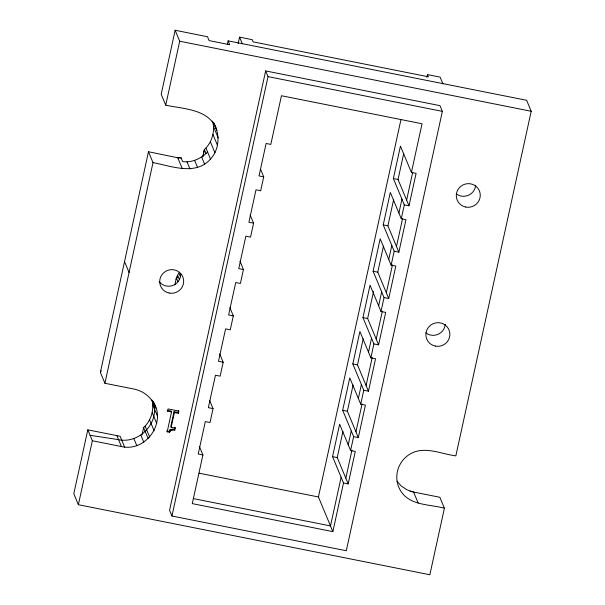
<?xml version="1.0" encoding="UTF-8"?>
<svg xmlns="http://www.w3.org/2000/svg" width="605" height="605" viewBox="0 0 605 605"><rect width="100%" height="100%" fill="white"/><g stroke="black" fill="none" stroke-linecap="round" stroke-linejoin="round"><path stroke-width="0.91" d="M141.978 434.987L143.597 427.606C151.008 420.861 154.464 409.804 151.915 400.049M124.675 447.171L120.138 436.273L87.808 429.845L92.353 440.75L121.408 446.535C145.782 452.411 166.95 422.54 153.065 401.402C160.393 422.139 139.581 444.168 118.542 439.654L90.077 435.298M159.115 281.582A12.024 11.782 -22.6 0 0 177.628 282.232L179.413 279.669L180.464 276.75L180.721 273.672M202.758 156.929L204.369 149.571C212.022 142.561 215.372 131.126 212.567 121.098M179.277 158.087L148.475 151.742L153.004 162.624C171.396 166.027 195.483 176.025 210.517 159.092C219.547 149.223 220.16 134.166 213.656 122.792M174.89 284.902L176.335 277.869L178.846 272.855L180.464 276.75M203.076 156.037L204.369 149.571L205.995 153.39M177.394 277.619L177.794 275.774L179.413 279.669M155.992 408.443L152.679 401.576A29.811 29.229 -22.6 0 0 133.97 389.06L104.915 383.275L100.377 372.37L148.475 151.742M87.808 429.845L73.795 493.74L78.363 504.706L429.852 574.75L444.403 508.238C429.822 504.169 410.598 505.818 401.107 491.608A27.172 26.635 -22.6 0 1 409.207 454.574C423.583 445.235 440.712 453.939 455.852 455.867L531.205 111.26L526.637 100.294L228.13 40.86L229.734 44.725L209.111 40.618L207.507 36.754L175.147 30.25L161.195 94.297L165.725 105.179C183.716 109.119 209.92 108.885 216.802 130.355M104.915 383.275L153.004 162.624M78.363 504.706L92.353 440.75M165.725 105.179L179.708 41.216L175.147 30.25M238.151 43.613L239.565 37.155L252.217 39.673L253.132 41.866L428.408 76.797L427.493 74.604L440.145 77.122L442.943 83.853M174.777 430.117L174.414 429.24L174.853 427.221L175.216 428.106L174.777 430.117L171.26 430.087L169.513 432.28L167.192 431.819L171.533 411.952L167.585 411.166L168.077 408.92L178.936 411.082L178.445 413.336L174.406 412.527L174.043 411.65L178.082 412.459L178.445 413.336M174.043 411.65L170.814 426.419L171.177 427.296L175.216 428.106M171.177 427.296L174.406 412.527M178.082 412.459L178.573 410.205M265.648 70.921L169.574 510.31L171.949 516.012L346.287 550.754L442.368 111.365L439.994 105.663L265.648 70.921L268.023 76.623L171.949 516.012M199.461 446.664L202.909 454.945L192.269 503.617L332.863 531.629L343.504 482.964L332.546 456.639L339.639 424.196L350.598 450.521L355.286 451.459L348.193 483.902L343.504 482.964M209.595 400.321L213.043 408.602L210.003 422.502L205.314 421.572L198.221 454.015L202.909 454.945M219.728 353.97L223.177 362.251L220.137 376.159L215.448 375.221L208.354 407.664L213.043 408.602M229.862 307.62L233.311 315.901L230.271 329.808L225.582 328.87L218.488 361.314L223.177 362.251M239.996 261.269L243.444 269.55L240.404 283.458L235.716 282.527L228.622 314.971L233.311 315.901M250.137 214.926L253.578 223.207L250.538 237.107L245.857 236.177L238.763 268.62L243.444 269.55M260.626 169.43L263.712 176.857L260.672 190.756L255.991 189.826L248.897 222.269L253.578 223.207M332.863 531.629L318.434 496.97L400.964 119.556M342.68 410.288L349.773 377.845L360.731 404.17L365.42 405.108L358.326 437.551L353.638 436.613L342.68 410.288L347.368 411.226L358.326 437.551M352.813 363.945L359.907 331.495L370.865 357.82L375.554 358.757L368.46 391.201L363.771 390.27L352.813 363.945L357.502 364.875L368.46 391.201M362.947 317.595L370.048 285.152L381.006 311.477L385.688 312.407L378.594 344.85L373.905 343.92L362.947 317.595L367.636 318.525L378.594 344.85M373.088 271.244L380.182 238.801L391.14 265.126L395.821 266.056L388.728 298.507L384.046 297.569L373.088 271.244L377.77 272.182L388.728 298.507M383.222 224.894L390.316 192.45L401.274 218.776L405.955 219.713L398.861 252.156L394.18 251.219L383.222 224.894L387.903 225.831L398.861 252.156M393.356 178.543L400.45 146.1L411.408 172.425L416.096 173.363L408.995 205.806L404.314 204.876L393.356 178.543L398.037 179.481L408.995 205.806M348.193 483.902L337.235 457.577L342.944 431.441M347.368 411.226L353.086 385.09M357.502 364.875L363.219 338.74M367.636 318.525L373.55 291.489M377.77 272.182L383.487 246.046M387.903 225.831L393.621 199.695M398.037 179.481L403.754 153.345M426.888 77.372L427.493 74.604M341.129 477.262L330.489 525.927L193.592 498.649M348.223 444.819L351.263 430.911M358.357 398.468L361.397 384.561M368.49 352.118L371.53 338.218M378.632 305.767L381.672 291.867M388.765 259.424L391.806 245.517M398.899 213.073L401.939 199.166M350.598 450.521L353.638 436.613M360.731 404.17L363.771 390.27M370.865 357.82L373.905 343.92M381.006 311.477L384.046 297.569M391.14 265.126L394.18 251.219M401.274 218.776L404.314 204.876M411.408 172.425L422.048 123.76L281.454 95.741L270.813 144.413L266.124 143.476L259.031 175.919L263.712 176.857M345.818 478.192L351.928 450.256M355.952 431.849L362.062 403.906M366.085 385.498L372.196 357.563M376.219 339.148L382.33 311.212M386.353 292.797L392.464 264.861M396.487 246.454L402.597 218.511M406.628 200.104L412.731 172.16M180.865 158.616L181.054 157.776L177.681 157.565L182.211 168.44M227.306 44.551L228.13 40.86M176.138 279.601L177.794 275.774M169.513 432.28L169.143 431.403L170.33 429.505L174.414 429.24M100.377 372.37L101.232 370.699M181.054 157.776L182.627 161.618C191.898 162.821 201.17 158.616 207.583 152.044M179.708 41.216L531.205 111.26M268.023 76.623L442.368 111.365M332.546 456.639L337.235 457.577M167.6 431.093L169.143 431.403M409.925 491.313L439.835 497.272L444.403 508.238M199.113 473.193L318.434 496.97M397.024 481.194L401.115 485.891L406.931 489.785L413.586 492.039L418.153 503.012M239.565 37.155L242.363 43.885M213.626 123.019L215.909 128.502M213.641 126.937L218.193 137.864M213.005 134.575L217.55 145.495M210.389 141.812L214.941 152.74M205.972 148.164L210.517 159.092M201.669 157.073L204.603 164.121M194.651 160.438L197.585 167.487M187.013 161.913L189.947 168.961M176.335 277.869L177.953 281.764M124.524 261.594L129.062 272.484M171.533 411.952L171.17 411.075L167.214 410.288L167.585 411.166M172.387 429.005L172.75 429.883M170.897 429.21L171.26 430.087M170.33 429.505L170.693 430.382M169.846 429.973L170.209 430.851M166.829 430.934L167.192 431.819M152.823 401.123L155.107 406.605M152.846 405.055L157.383 415.953M152.21 412.686L156.748 423.591M149.594 419.923L154.131 430.828M145.17 426.275L149.715 437.181M148.119 438.542L143.597 427.606M140.859 435.169L143.793 442.217M133.841 438.534L136.775 445.583M116.871 435.63L121.408 446.535M445.265 324.34A12.024 11.782 -22.6 0 1 425.859 332.894M475.666 185.296A12.024 11.782 -22.6 0 1 467.385 195.695L464.307 196.285A12.024 11.782 -22.6 0 1 456.261 193.85M435.35 346.098A12.024 11.782 -22.6 0 0 449.296 330.738A12.024 11.782 -22.6 0 0 428.998 326.692A12.024 11.782 -22.6 0 0 435.35 346.098M169.15 293.047A12.024 11.782 -22.6 0 0 183.096 277.687A12.024 11.782 -22.6 0 0 162.805 273.649A12.024 11.782 -22.6 0 0 169.15 293.047M465.752 207.046A12.024 11.782 -22.6 0 0 479.697 191.687A12.024 11.782 -22.6 0 0 459.407 187.648A12.024 11.782 -22.6 0 0 465.752 207.046"/></g></svg>
